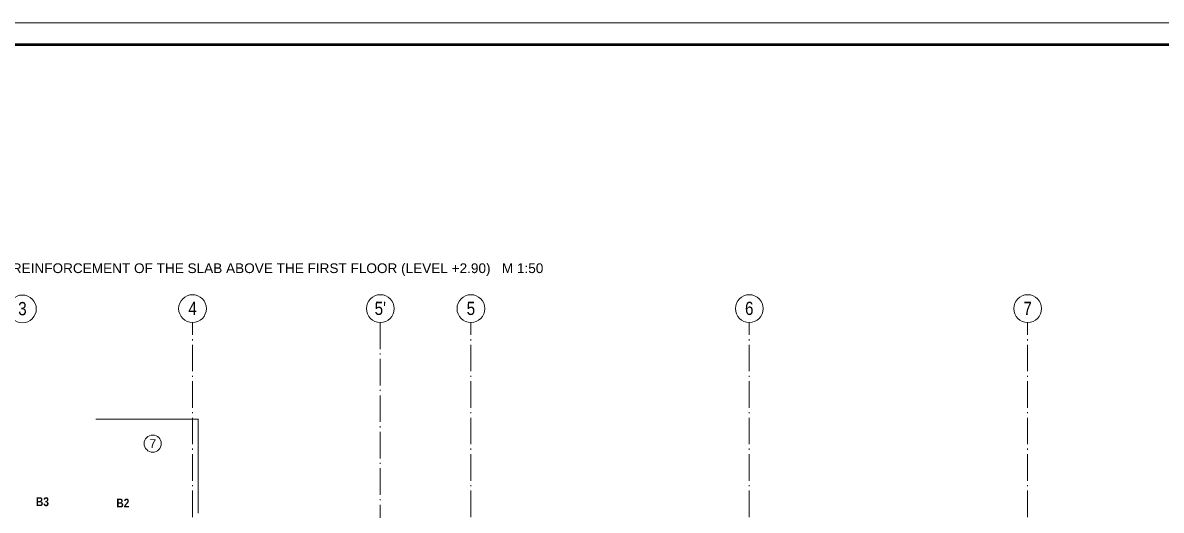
# Model space of a CAD drawing. Header units: millimetres. Extents: x -455 to 11942, y -2742 to 3320.
# Drawn here: x 1581 to 4158, y 2217 to 3320 of the extents above; entities that cross this region are included whole.
import ezdxf
from ezdxf.enums import TextEntityAlignment as Align

# ---------------------------------------------------------------- set-up
doc = ezdxf.new("R2010")
doc.units = ezdxf.units.MM
doc.linetypes.add('DASHDOT', pattern=[82.5, 60, -10, 2.5, -10])
doc.linetypes.add('Solid Line copy-002', pattern=[82.5, 60, -10, 2.5, -10])
for name, color, linetype, lineweight in [('035', 30, 'Continuous', 30), ('Osi', 70, 'DASHDOT', 25), ('R-TEXT', 7, 'Continuous', 18), ('R-TITLE', 7, 'Continuous', 35), ('SHEET', 7, 'Continuous', 35)]:
    doc.layers.add(name, color=color, linetype=linetype, lineweight=lineweight)
doc.layers.add('text', color=7, linetype='Continuous')
doc.styles.add('GENERATED_STYLE_2', font='ARIALN.TTF')
doc.styles.add('GENERATED_STYLE_3', font='ARIALNB.TTF')
doc.styles.add('RC_TEXT', font='arial.ttf')

# ---------------------------------------------------------------- blocks, each defined once
blk = doc.blocks.new('FORMWORK_BACKGROUND')
at = {"layer": '035', "color": 8, "lineweight": 13}
for p, q in [((1746.4, 2423.1), (1977.9, 2423.1)), ((1977.9, 2423.8), (1977.9, 2210.6))]:
    blk.add_line(p, q, dxfattribs=at)
at = {"layer": 'Osi', "color": 8, "linetype": 'Solid Line copy-002', "lineweight": 13}
for p, q in [((1965.4, 221.3), (1965.4, 2641.8)), ((2390.4, 2641.8), (2390.4, 1540.6)), ((2595.4, 221.3), (2595.4, 2641.8)), ((3225.4, 221.3), (3225.4, 2641.8)), ((3855.4, 221.3), (3855.4, 2641.8))]:
    blk.add_line(p, q, dxfattribs=at)
at = {"layer": 'Osi', "color": 8, "linetype": 'Continuous', "lineweight": 13}
for centre in [(1580.4, 2672.6), (1965.4, 2673.3), (2390.4, 2673.3), (2595.4, 2673.3), (3225.4, 2673.3), (3855.4, 2673.3)]:
    blk.add_circle(centre, 31.4, dxfattribs=at)
at = {"layer": 'text', "color": 8, "linetype": 'Continuous', "lineweight": 13}
for s, insert, char_height, attachment_point, style in [('3', (1580.4, 2673), 30, 5, 'GENERATED_STYLE_2'), ('4', (1965.4, 2673.6), 30, 5, 'GENERATED_STYLE_2'), ("5'", (2390.4, 2673.6), 30, 5, 'GENERATED_STYLE_2'), ('5', (2595.4, 2673.6), 30, 5, 'GENERATED_STYLE_2'), ('6', (3225.4, 2673.6), 30, 5, 'GENERATED_STYLE_2'), ('7', (3855.4, 2673.6), 30, 5, 'GENERATED_STYLE_2'), ('B3', (1625.8, 2246.2), 20, 2, 'GENERATED_STYLE_3'), ('B2', (1807.7, 2243.1), 20, 2, 'GENERATED_STYLE_3')]:
    blk.add_mtext(s, dxfattribs=dict(at, insert=insert, char_height=char_height, attachment_point=attachment_point, style=style))

msp = doc.modelspace()

# ---------------------------------------------------------------- linework, layer by layer
at = {"layer": 'R-TEXT'}
msp.add_circle((1875.31, 2367.69), 19.4, dxfattribs=at)
at = {"layer": 'SHEET', "color": 7, "lineweight": 13}
msp.add_lwpolyline([(-450.93, -884.77), (5494.07, -884.77), (5494.07, 3320.23), (-450.93, 3320.23)], close=True, dxfattribs=at)
at = {"layer": 'SHEET', "color": 7, "lineweight": 50}
msp.add_lwpolyline([(-350.93, -834.77), (5444.07, -834.77), (5444.07, 3270.23), (-350.93, 3270.23)], close=True, dxfattribs=at)

# ---------------------------------------------------------------- block references
msp.add_blockref('FORMWORK_BACKGROUND', (0, 0))

# ---------------------------------------------------------------- texts
at = {"layer": 'R-TEXT', "style": 'RC_TEXT'}
msp.add_text('7', height=20, dxfattribs=at).set_placement((1875.31, 2367.69), align=Align.MIDDLE_CENTER)
at = {"layer": 'R-TITLE', "style": 'RC_TEXT'}
msp.add_text('BOTTOM REINFORCEMENT OF THE SLAB ABOVE THE FIRST FLOOR (LEVEL +2.90)   M 1:50', height=22, dxfattribs=at).set_placement((2087.9, 2764.67), align=Align.MIDDLE_CENTER)

doc.saveas('drawing.dxf')
